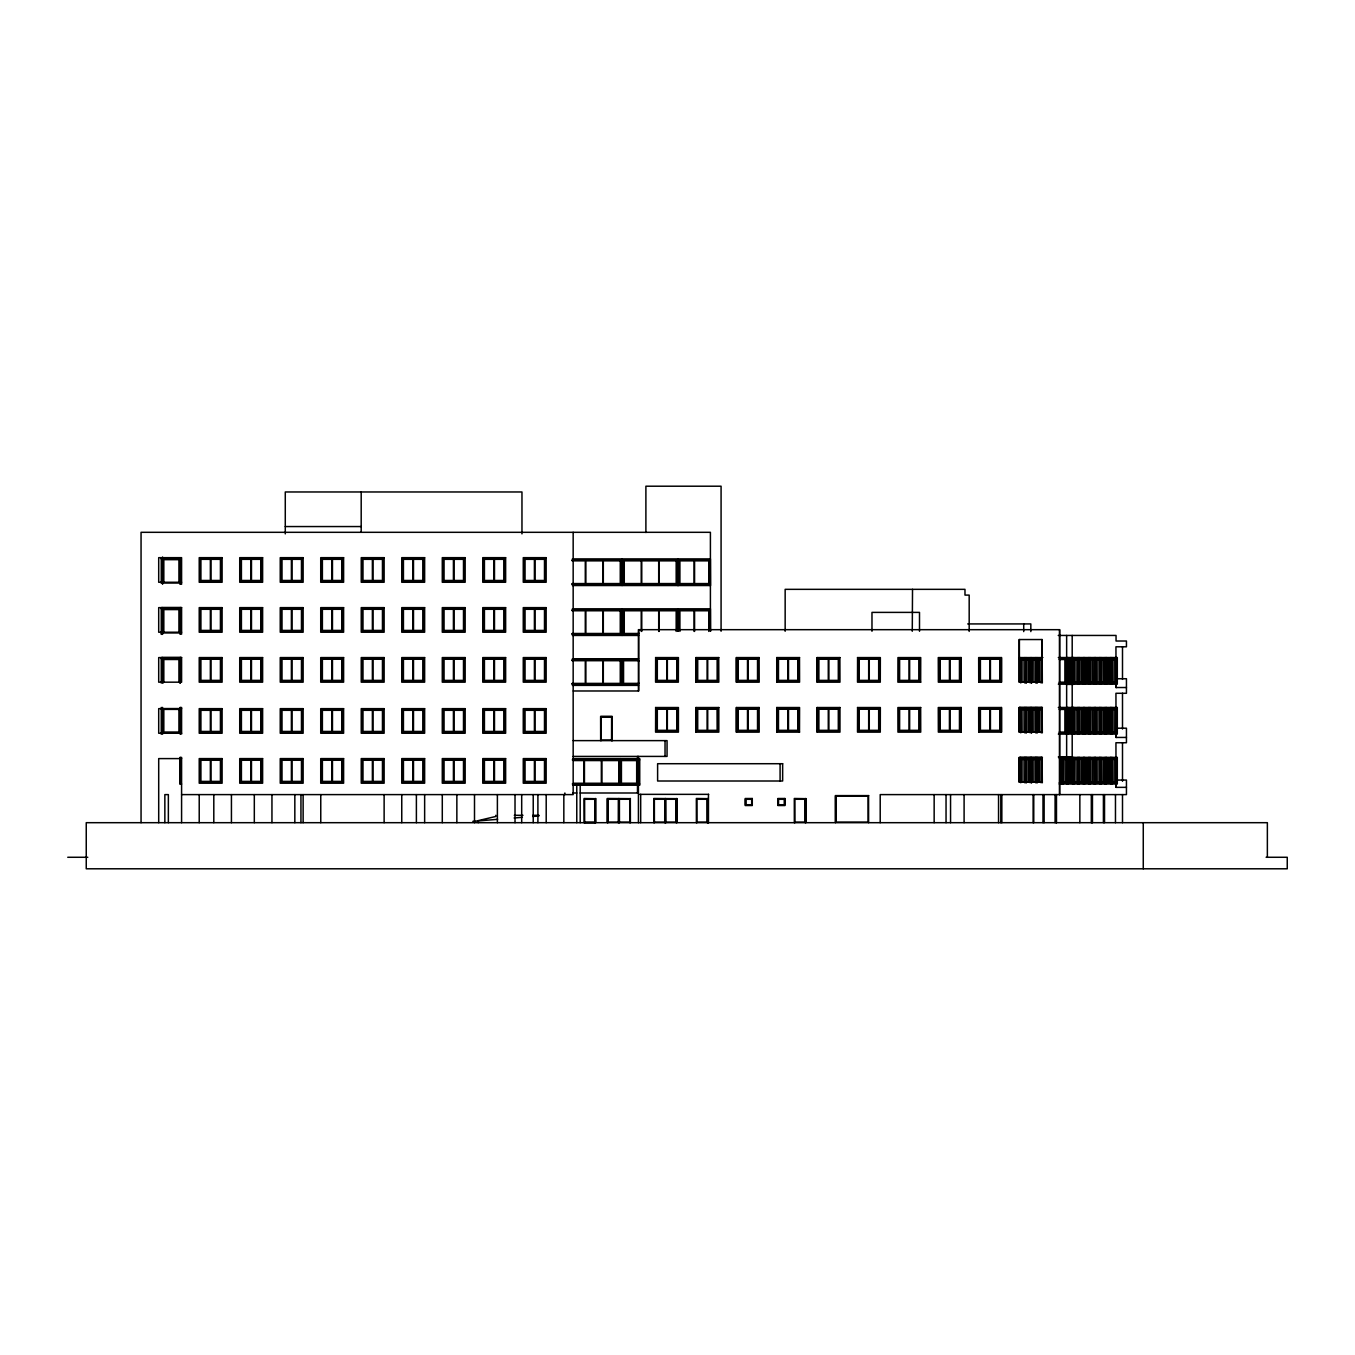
<?xml version="1.0" encoding="UTF-8"?>
<svg xmlns="http://www.w3.org/2000/svg" width="1355" height="1355" viewBox="0 0 1355 1355"><rect width="100%" height="100%" fill="white"/><g stroke="black" fill="none" stroke-linecap="round" stroke-linejoin="round"><path stroke-width="1.5" d="M678.025 631.345L678.025 608.818L678.025 631.345M678.008 585.529L678.025 558.904L678.025 585.529M180.063 783.952L180.198 757.326L180.266 784.003L181.587 784.003M472.827 821.35L497.624 819.335M514.138 817.98L522.403 817.319M532.735 816.472L538.934 815.964M285.278 526.553L361.192 526.553M161.262 558.921L162.566 558.921M572.403 558.904L710.41 558.904L710.528 585.529L572.403 585.529M571.691 560.157L621.03 560.157L621.03 584.276L571.691 584.276M572.115 560.851L585.292 560.851L585.292 583.565L572.115 583.565M181.587 582.26L158.704 582.26L158.704 557.667L181.587 557.667L181.587 584.293M162.566 583.226L161.262 583.226L161.262 557.684M181.587 634.208L181.587 607.582L161.262 607.582L161.262 634.411M181.587 607.633L158.704 607.633L158.704 632.226L181.587 632.226M161.262 608.835L162.566 608.835M572.403 608.818L710.41 608.818L710.511 631.345M571.691 610.055L621.03 610.055L621.03 634.191L571.691 634.191M572.115 610.766L585.292 610.766L585.292 633.479L572.115 633.479M967.707 623.927L1030.833 623.927L1030.833 631.599M161.262 633.141L162.566 633.141M639.34 633.479L624.265 633.479L624.265 610.766L641.22 610.766L641.22 631.413M637.883 634.191L623.503 634.191L623.503 610.055L676.958 610.055L676.958 630.16M572.403 635.444L638.679 635.444M1058.255 635.444L1116.046 635.444L1116.046 641.017L1126.445 641.017L1126.445 646.792L1115.944 646.792L1116.046 687.527L1126.445 687.527M181.587 657.582L158.704 657.582L158.704 682.175L181.587 682.175L181.587 657.497L161.262 657.514L161.262 683.072M1042.825 657.548L1041.165 657.548L1041.063 682.954M1058.323 657.548L1117.299 657.548L1117.299 684.173L1072.195 684.173M655.583 657.582L678.415 657.582L678.347 682.175L655.583 682.175L655.651 657.582M759.122 657.582L759.19 682.175L736.358 682.175L736.358 657.582L759.19 657.582M799.501 657.582L799.569 682.175L776.737 682.175L776.737 657.582L799.569 657.582M857.512 657.582L880.344 657.582L880.276 682.175L857.512 682.175L857.58 657.582M978.666 682.175L1001.497 682.175L1001.497 657.582L978.666 657.582L978.733 682.175M1019.4 657.582L1042.418 657.582M758.123 658.598L737.425 658.598L737.425 681.023L758.123 681.023L758.055 658.598M838.897 658.598L818.183 658.598L818.183 681.023L838.897 681.023L838.897 658.598L838.813 681.023M879.276 658.598L858.579 658.598L858.579 681.023L879.276 681.023L879.276 658.598L879.209 681.023M898.958 658.598L919.655 658.598L919.655 681.023L898.958 681.023L898.958 658.598L899.026 681.023M959.967 658.598L960.051 681.023L939.337 681.023L939.337 658.598L960.051 658.598M161.262 658.767L162.566 658.767M572.403 658.75L638.561 658.75M1019.536 658.818L1042.317 658.818M1059.424 658.801L1065.809 658.801M1066.656 658.801L1117.197 658.784L1117.197 682.92L1072.398 682.92M1019.604 659.529L1024.668 659.529M1025.058 659.529L1030.105 659.529M1030.494 659.529L1035.542 659.529M1040.996 659.529L1035.931 659.529L1035.931 682.243M1066.741 659.512L1072.127 659.512M1074.413 659.495L1077.767 659.495M1083.204 659.495L1079.85 659.495L1079.85 682.209L1083.204 682.209M1094.095 659.495L1090.741 659.495L1090.741 682.209L1094.095 682.209M1094.484 659.495L1099.532 659.495M1099.921 659.495L1104.986 659.495M1110.812 659.495L1115.859 659.495M1059.22 659.529L1064.962 659.529L1064.962 682.175L1059.22 682.175M571.691 659.987L621.03 659.987L621.03 684.106L571.691 684.106M638.137 659.987L622.826 659.987L622.826 684.106L638.137 684.106M572.115 660.698L585.292 660.698L585.292 683.394L572.115 683.394M639.272 660.732L623.554 660.732L623.554 683.377L639.272 683.377M697.029 681.023L717.744 681.023L717.744 658.598L697.029 658.598L697.114 681.023M920.723 682.175L897.891 682.175L897.958 657.582L920.723 657.582L920.655 682.175M1042.13 682.175L1019.146 682.175L1019.146 639.543L1042.13 639.543L1042.317 682.954M1066.741 682.395L1072.127 682.395M1077.767 682.209L1074.413 682.209L1074.363 659.495M1094.484 682.209L1099.532 682.209M1099.921 682.209L1104.986 682.209M1110.812 682.209L1115.859 682.209M1059.424 682.92L1065.809 682.92M1071.5 682.92L1071.365 658.801M1066.656 683.106L1073.516 683.106M1058.323 684.173L1066.639 684.173M1066.504 684.377L1073.617 684.377L1073.617 657.548M572.403 685.376L638.561 685.376M573.284 690.982L638.73 690.982L638.73 629.685M1019.4 707.496L1042.418 707.496M1058.323 707.462L1117.299 707.462L1117.299 734.088L1058.323 734.088M655.583 707.53L678.415 707.53L678.415 732.14L655.583 732.14L655.651 707.53M759.122 707.53L759.19 732.14L736.358 732.14L736.358 707.53L759.19 707.53M799.569 732.14L776.737 732.14L776.737 707.53L799.569 707.53L799.501 732.14M857.512 707.53L880.344 707.53L880.276 732.14L857.512 732.14L857.58 707.53M920.723 707.53L897.891 707.547L897.958 732.14L920.723 732.14L920.655 707.53M978.666 732.123L1001.497 732.123L1001.497 707.53L978.666 707.53L978.733 732.123M181.587 708.648L158.704 708.648L158.704 733.241L181.587 733.241M838.897 708.546L818.183 708.546L818.183 730.972L838.897 730.972L838.897 708.546L838.813 730.972M879.276 708.546L858.579 708.546L858.579 730.972L879.276 730.972L879.276 708.546L879.209 730.972M898.958 708.563L919.655 708.546L919.655 730.972L898.958 730.972L898.958 708.563L899.026 730.972M939.337 708.546L960.051 708.546L960.051 730.972L939.337 730.972L939.337 708.546L939.422 730.972M161.262 708.665L162.566 708.665M1019.536 708.733L1042.317 708.733M1059.424 708.716L1065.809 708.716M1066.656 708.716L1117.197 708.699L1117.197 732.835L1072.398 732.835M1019.604 709.444L1024.668 709.444M1025.058 709.444L1030.105 709.444M1030.494 709.444L1035.542 709.444M1040.996 709.444L1035.931 709.444L1035.931 732.157M1059.22 709.444L1064.962 709.444L1064.962 732.09L1059.22 732.09M1066.741 709.427L1072.127 709.427M1077.767 709.41L1074.413 709.41L1074.363 732.123M1083.204 709.41L1079.85 709.41L1079.85 732.123L1083.204 732.123M1094.095 709.41L1090.741 709.41L1090.69 732.123L1094.095 732.123M1094.484 709.41L1099.532 709.41M1099.921 709.41L1104.986 709.41M1110.812 709.41L1115.859 709.41M600.655 716.609L612.189 716.609L612.189 740.626M697.029 730.972L717.744 730.972L717.659 708.546L697.029 708.546L697.114 730.972M758.123 730.972L737.425 730.972L737.425 708.546L758.123 708.546L758.055 730.972M1042.13 732.14L1019.079 732.14L1019.079 707.53L1042.13 707.53L1042.317 732.852M1066.741 732.31L1072.127 732.31M1074.413 732.123L1077.767 732.123M1094.484 732.123L1099.532 732.123M1099.921 732.123L1104.986 732.123M1110.812 732.123L1115.859 732.123M1059.424 732.835L1065.809 732.835M1071.5 732.835L1071.365 708.716M161.262 732.97L162.566 732.97M1066.656 733.021L1073.516 733.021M1116.266 687.527L1116.266 678.736L1126.445 678.736L1126.445 693.286L1115.944 693.286L1116.046 737.442L1126.445 737.442M601.197 740.05L611.613 740.05M573.216 740.626L667.05 740.626L667.05 756.412L573.165 756.412M1058.306 756.954L1072.195 756.954L1072.195 635.444M1042.418 757.411L1019.4 757.411L1019.333 782.089M1059.237 757.377L1117.299 757.377L1117.299 784.003L1059.237 784.003M181.587 758.597L158.704 758.597L158.704 822.688M573.029 758.597L639.729 758.597L639.729 785.223L573.029 785.239M1059.305 758.614L1117.197 758.614L1117.197 782.75L1059.305 782.75M1019.536 758.648L1042.317 758.648M1019.604 759.359L1024.668 759.359M1025.058 759.359L1030.105 759.359M1030.494 759.359L1035.542 759.359M1040.996 759.359L1035.931 759.359L1035.931 782.072M1059.796 759.325L1061.439 759.325M1066.876 759.325L1063.523 759.325L1063.472 782.038L1066.876 782.038M1072.33 782.038L1068.976 782.038L1068.926 759.325L1072.33 759.325M1077.767 759.325L1074.413 759.325L1074.363 782.038M1083.204 759.325L1079.85 759.325L1079.85 782.038L1083.204 782.038M1094.095 759.325L1090.741 759.325L1090.69 782.038L1094.095 782.038M1094.484 759.325L1099.532 759.325M1099.921 759.325L1104.986 759.325M1110.812 759.325L1115.859 759.325M572.301 759.85L619.54 759.85L619.54 783.969L572.301 783.969M620.912 759.85L637.087 759.85L637.087 783.969L620.912 783.969L620.912 759.85L621.013 783.969M637.528 759.85L639.696 759.85M573.351 760.562L583.92 760.562L583.92 783.258L573.351 783.258M1059.796 782.038L1061.439 782.038M1074.413 782.038L1077.767 782.038M1094.484 782.038L1099.532 782.038M1099.921 782.038L1104.986 782.038M1110.812 782.038L1115.859 782.038M1042.13 782.089L1019.079 782.089L1019.079 757.496L1042.13 757.496L1042.317 782.767M637.528 783.969L639.696 783.969M1116.046 757.377L1116.063 787.357L1126.445 787.357M572.809 792.997L576.773 792.997M580.194 792.997L638.425 792.997L638.425 756.412M708.665 794.352L638.425 794.352L638.425 822.688M181.587 794.606L573.165 794.606L573.165 532.312M835.51 795.605L835.51 822.688L835.476 795.605L868.691 795.605M868.25 796.046L835.916 796.046L835.916 822.112L868.25 822.112M595.624 798.705L584.039 798.502L584.124 822.705L595.624 822.705L595.573 798.502L595.539 822.705M630.397 798.671L607.328 798.485L607.379 822.688L607.43 798.671M629.838 799.264L619.404 799.264L619.438 822.688M665.847 822.112L676.28 822.112L676.28 799.264L665.847 799.264L665.881 822.688M696.927 822.112L707.344 822.112L707.344 799.264L696.927 799.264L696.961 822.688M514.307 815.304L522.962 815.304M532.803 815.304L538.968 815.304M584.615 822.129L595.048 822.129M607.904 822.112L618.337 822.112M619.404 822.112L629.838 822.112M654.363 822.112L664.78 822.112M794.877 822.112L805.293 822.112L805.293 799.264L794.877 799.264L794.911 822.688M67.75 857.275L87.787 857.275M1266.129 857.275L1287.25 857.275L1287.25 868.792L86.246 868.792L86.246 822.688L1267.365 822.688L1267.365 857.275M1116.046 657.548L1116.063 687.527M1116.046 707.462L1116.063 737.442M1143.264 822.688L1143.264 868.792M1122.499 646.792L1122.499 679.38M1122.499 693.286L1122.499 729.024M1122.499 742.743L1122.499 781.259M1122.499 794.606L1122.499 822.688M1116.266 737.442L1116.266 728.194L1126.445 728.194L1126.445 742.743L1115.944 742.743L1116.046 787.357M1116.266 787.357L1116.266 780.057L1126.445 780.057L1126.445 794.606L880.208 794.606L880.208 822.688M1115.47 794.606L1115.47 822.688M1114.217 659.495L1114.166 682.209M1114.166 709.41L1114.217 732.123M1114.217 759.325L1114.166 782.038M1112.455 659.495L1112.506 682.209M1112.455 709.41L1112.506 732.123M1112.455 759.325L1112.506 782.038M1111.862 657.548L1111.862 684.173M1111.862 707.462L1111.862 734.088M1111.862 757.377L1111.862 784.003M1111.761 658.784L1111.761 682.92M1111.761 708.699L1111.761 732.835M1111.761 758.614L1111.761 782.75M1110.744 658.784L1110.744 682.92M1110.744 708.699L1110.744 732.835M1110.744 758.614L1110.744 782.75M1110.609 657.548L1110.609 684.173M1110.609 707.462L1110.609 734.088M1110.609 757.377L1110.609 784.003M1106.544 658.784L1106.544 682.92M1106.544 708.699L1106.544 732.835M1106.544 758.614L1106.544 782.75M1106.408 657.548L1106.408 684.173M1106.408 707.462L1106.408 734.088M1106.408 757.377L1106.408 784.003M1105.155 657.548L1105.155 684.173M1105.155 707.462L1105.155 734.088M1105.155 757.377L1105.155 784.003M1105.053 658.784L1105.053 682.92M1105.053 708.699L1105.053 732.835M1105.053 758.614L1105.053 782.75M1104.528 794.606L1104.528 822.688M1103.41 794.606L1103.41 822.688M1103.275 659.495L1103.326 682.209M1103.275 709.41L1103.326 732.123M1103.326 759.325L1103.275 782.038M1101.632 659.495L1101.581 682.209M1101.581 709.41L1101.632 732.123M1101.581 759.325L1101.632 782.038M1100.971 657.548L1100.971 684.173M1100.971 707.462L1100.971 734.088M1100.971 757.377L1100.971 784.003M1099.718 657.548L1099.718 684.173M1099.718 707.462L1099.718 734.088M1099.718 757.377L1099.718 784.003M1099.616 658.784L1099.616 682.92M1099.616 708.699L1099.616 732.835M1099.616 758.614L1099.616 782.75M1097.889 659.495L1097.838 682.209M1097.889 709.41L1097.838 732.123M1097.889 759.325L1097.838 782.038M1096.178 659.495L1096.127 682.209M1096.127 709.41L1096.178 732.123M1096.127 759.325L1096.178 782.038M1095.534 657.548L1095.534 684.173M1095.534 707.462L1095.534 734.088M1095.534 757.377L1095.534 784.003M1095.433 658.784L1095.433 682.92M1095.433 708.699L1095.433 732.835M1095.433 758.614L1095.433 782.75M1094.417 658.784L1094.417 682.92M1094.417 708.699L1094.417 732.835M1094.417 758.614L1094.417 782.75M1094.281 657.548L1094.281 684.173M1094.281 707.462L1094.281 734.088M1094.281 757.377L1094.281 784.003M1092.401 659.495L1092.452 682.209M1092.401 709.41L1092.452 732.123M1092.452 759.325L1092.401 782.038M1092.452 794.606L1092.452 822.688M1091.927 794.606L1091.927 822.688M1091.317 794.606L1091.317 822.688M1090.216 658.784L1090.216 682.92M1090.216 708.699L1090.216 732.835M1090.216 758.614L1090.216 782.75M1090.081 657.548L1090.081 684.173M1090.081 707.462L1090.081 734.088M1090.081 757.377L1090.081 784.003M1089.047 659.495L1089.047 682.209M1089.047 709.41L1089.047 732.123M1089.047 759.325L1089.047 782.038M1088.827 657.548L1088.827 684.173M1088.827 707.462L1088.827 734.088M1088.827 757.377L1088.827 784.003M1084.779 658.784L1084.779 682.92M1084.779 708.699L1084.779 732.835M1084.779 758.614L1084.779 782.75M1084.644 657.548L1084.644 684.173M1084.644 707.462L1084.644 734.088M1084.644 757.377L1084.644 784.003M1083.39 657.548L1083.39 684.173M1083.39 707.462L1083.39 734.088M1083.39 757.377L1083.39 784.003M1083.289 658.784L1083.289 682.92M1083.289 708.699L1083.289 732.835M1083.289 758.614L1083.289 782.75M1081.51 659.495L1081.561 682.209M1081.561 709.41L1081.51 732.123M1081.561 759.325L1081.51 782.038M1079.85 794.606L1079.85 822.688M1079.207 657.548L1079.207 684.173M1079.207 707.462L1079.207 734.088M1079.207 757.377L1079.207 784.003M1079.105 658.784L1079.105 682.92M1079.105 708.699L1079.105 732.835M1079.105 758.614L1079.105 782.75M1078.089 658.784L1078.089 682.92M1078.089 708.699L1078.089 732.835M1078.089 758.614L1078.089 782.75M1077.953 657.548L1077.953 684.173M1077.953 707.462L1077.953 734.088M1077.953 757.377L1077.953 784.003M1076.073 659.495L1076.124 682.209M1076.124 709.41L1076.073 732.123M1076.073 759.325L1076.124 782.038M1073.753 657.548L1073.753 684.173M1073.753 707.462L1073.753 734.088M1073.753 757.377L1073.753 784.003M1073.617 707.462L1073.617 734.291M1073.651 758.614L1073.651 782.75M1072.635 658.784L1072.635 682.92M1072.635 708.699L1072.635 732.835M1072.635 758.614L1072.635 782.75M1072.499 657.548L1072.33 684.173M1072.33 707.462L1072.499 734.088M1072.499 757.377L1072.499 784.003M1070.365 659.512L1070.365 682.395M1070.365 709.427L1070.365 732.31M1070.314 659.512L1070.314 682.395M1070.314 709.427L1070.314 732.31M1068.976 759.325L1068.976 782.038M1068.485 659.512L1068.553 682.395M1068.553 709.427L1068.485 732.31M1068.451 758.614L1068.451 782.75M1068.316 757.377L1068.316 784.003M1067.825 657.548L1067.825 684.377M1067.825 707.462L1067.825 734.291M1067.266 759.325L1067.266 782.038M1067.062 757.377L1067.062 784.003M1066.961 758.614L1066.961 782.75M1066.639 635.444L1066.639 756.954M1065.674 658.801L1065.674 682.92M1065.674 708.716L1065.674 732.835M1065.182 759.325L1065.233 782.038M1063.014 758.614L1063.014 782.75M1062.879 757.377L1062.879 784.003M1061.626 757.377L1061.626 784.003M1061.507 758.614L1061.507 782.75M1059.712 794.606L1059.712 629.685L638.425 629.685L638.425 690.982M1059.475 629.685L1059.475 794.606M1056.477 794.606L1056.477 822.688M1056.206 794.606L1056.206 822.688M1055.088 794.606L1055.088 822.688M1044.129 794.606L1044.129 822.688M1042.994 794.606L1042.994 822.688M1041.893 639.543L1041.893 682.175M1041.893 707.53L1041.893 732.14M1041.893 757.496L1041.893 782.089M1041.165 707.496L1041.233 732.869M1041.165 757.411L1041.063 782.767M1037.117 658.818L1037.117 682.954M1037.117 708.733L1037.117 732.852M1037.117 758.648L1037.117 782.767M1036.982 657.582L1036.88 682.954M1036.982 707.496L1036.88 732.852M1036.982 757.411L1036.88 782.767M1035.728 657.582L1035.728 682.158M1035.728 707.496L1035.728 732.073M1035.728 757.411L1035.728 781.987M1035.627 658.818L1035.627 682.954M1035.627 708.733L1035.627 732.852M1035.627 758.648L1035.627 782.767M1033.848 659.529L1033.899 682.243M1033.899 709.444L1033.848 732.157M1033.899 759.359L1033.848 782.072M1033.763 794.606L1033.763 822.688M1033.12 794.606L1033.12 822.688M1032.137 659.529L1032.205 682.243M1032.205 709.444L1032.137 732.157M1032.205 759.359L1032.137 782.072M1031.68 658.818L1031.68 682.954M1031.68 708.733L1031.68 732.852M1031.68 758.648L1031.68 782.767M1031.545 657.582L1031.443 682.954M1031.545 707.496L1031.443 732.852M1031.545 757.411L1031.443 782.767M1030.291 657.582L1030.494 682.243M1030.291 707.496L1030.494 732.157M1030.291 757.411L1030.494 782.072M1030.173 658.818L1030.173 682.954M1030.173 708.733L1030.173 732.852M1030.173 758.648L1030.173 782.767M1028.411 659.529L1028.462 682.243M1028.411 709.444L1028.462 732.157M1028.462 759.359L1028.411 782.072M1026.7 659.529L1026.751 682.243M1026.7 709.444L1026.751 732.157M1026.751 759.359L1026.7 782.072M1026.091 657.582L1026.226 682.954M1026.091 707.496L1026.226 732.852M1026.091 757.411L1026.226 782.767M1025.989 658.818L1025.989 682.954M1025.989 708.733L1025.989 732.852M1025.989 758.648L1025.989 782.767M1024.837 657.582L1024.736 682.954M1024.837 707.496L1024.736 732.852M1024.837 757.411L1024.736 782.767M1023.719 623.927L1023.719 631.599M1023.008 659.529L1022.957 682.243M1023.008 709.444L1022.957 732.157M1023.008 759.359L1022.957 782.072M1021.314 659.529L1021.264 682.243M1021.264 709.444L1021.314 732.157M1021.314 759.359L1021.264 782.072M1020.789 658.818L1020.789 682.954M1020.789 708.733L1020.789 732.852M1020.789 758.648L1020.789 782.767M1020.654 657.582L1020.654 682.158M1020.654 707.496L1020.654 732.073M1020.654 757.411L1020.654 781.987M1019.4 639.543L1019.4 682.175M1019.4 707.446L1019.4 732.14M1001.836 794.606L1001.836 822.688M1001.43 657.582L1001.43 682.175M1001.43 707.53L1001.43 732.123M1000.803 794.606L1000.803 822.688M998.55 794.606L998.55 822.688M979.801 658.598L979.801 681.023M979.801 708.546L979.801 730.972M969.181 631.413L969.181 595.099L964.98 595.099L964.98 589.34L785.155 589.34L785.155 631.261M964.099 794.606L964.099 822.688M961.034 657.582L961.034 682.175M961.034 707.53L961.034 732.123M959.967 708.546L959.967 730.972M950.549 794.606L950.549 822.688M946.044 794.606L946.044 822.688M939.422 658.598L939.422 681.023M934.154 794.606L934.154 822.688M919.503 631.261L919.503 612.392L871.976 612.392L871.976 631.261M919.588 658.598L919.588 681.023M919.588 708.546L919.588 730.972M912.525 589.34L912.271 631.261M868.572 795.605L868.606 822.688M868.132 796.046L868.132 822.112M858.647 658.598L858.647 681.023M858.647 708.546L858.647 730.972M818.268 658.598L818.268 681.023M818.268 708.546L818.268 730.972M817.201 657.582L817.201 682.175M817.201 707.53L817.201 732.14M805.818 798.485L805.818 822.688L805.869 798.671L794.301 798.485L794.335 822.688M805.209 799.264L805.243 822.688M798.434 658.598L798.434 681.023M798.434 708.546L798.434 730.972M780.09 763.712L780.09 781.005M776.805 657.582L776.805 682.175M776.805 707.53L776.805 732.14M736.426 657.582L736.426 682.175M736.426 707.53L736.426 732.14M721.08 631.244L721.08 486.208L645.895 486.208L645.895 532.515M710.41 631.244L710.41 532.312L141.056 532.312L141.056 822.688M709.495 630.16L709.495 610.055L679.194 610.055L679.194 630.16M708.784 631.413L708.784 610.766L694.573 610.766L694.573 631.413M708.462 794.352L708.462 822.688M707.92 822.688L707.92 798.671L696.351 798.485L696.385 822.688M707.835 798.485L707.869 822.688M707.259 799.264L707.293 822.688M696.047 657.582L696.047 682.175M696.047 707.53L696.047 732.14M694.116 631.413L694.116 610.766L679.905 610.766L679.905 631.413M676.806 798.485L676.806 822.688L676.856 798.671L653.788 798.485L653.821 822.688M676.179 631.413L676.179 610.766L659.241 610.766L659.241 631.413M676.179 799.264L676.23 822.688M665.305 798.485L665.356 822.688M665.034 740.626L665.034 756.412M664.729 822.688L664.78 799.264L654.363 799.264L654.397 822.688M658.699 631.413L658.699 610.766L641.762 610.766L641.762 631.413M640.678 794.352L640.678 822.688M638.798 758.597L638.798 785.223M637.494 756.412L637.494 792.997M636.986 759.85L636.986 783.969M630.312 798.485L630.397 822.688M629.736 799.264L629.77 822.688M622.114 558.904L622.114 585.529M622.114 608.818L622.114 635.444M622.114 658.75L622.114 685.376M620.505 758.597L620.607 785.239M619.438 759.85L619.438 783.969M618.862 798.485L618.913 822.688M618.287 822.688L618.337 799.264L607.904 799.264L607.938 822.688M612.138 740.626L612.138 716.422L600.621 716.422L600.655 740.626M611.562 740.626L611.613 717.202L601.197 717.202L601.23 740.626M608.005 799.264L608.005 822.112M594.997 822.705L595.048 799.281L584.615 799.281L584.649 822.705M594.964 799.281L594.964 822.129M580.194 785.223L580.194 822.688M576.773 785.223L576.773 822.688M564.866 792.997L564.866 794.606M563.832 794.606L563.832 822.688M546.201 794.606L546.201 822.688M537.901 794.606L537.901 822.688M533.226 794.606L533.226 822.688M521.963 533.887L521.963 491.967L285.278 491.967L285.278 533.887M521.692 794.606L521.692 822.688M515.019 794.606L515.019 822.688M497.387 794.606L497.387 822.688M495.811 815.304L495.811 816.455L478.247 820.622L478.247 822.671M474.504 794.606L474.504 822.688M456.855 794.606L456.855 822.688M442.289 794.606L442.289 822.688M424.64 794.606L424.64 822.688M416.392 794.606L416.392 822.688M401.757 794.606L401.757 822.688M384.126 794.606L384.126 822.688M361.192 491.967L361.192 532.312M320.762 794.606L320.762 822.688M303.13 794.606L303.13 822.688M300.946 794.606L300.946 822.688M294.831 794.606L294.831 822.688M271.949 794.606L271.949 822.688M254.317 794.606L254.317 822.688M231.434 794.606L231.434 822.688M213.802 794.606L213.802 822.688M199.219 794.606L199.219 822.688M181.587 707.412L181.587 734.037M181.587 757.326L181.587 822.688M180.317 557.667L180.317 584.293M180.317 607.582L180.317 634.208M180.317 657.497L180.317 682.869M180.317 707.412L180.317 734.037M180.317 757.326L180.317 784.003M180.266 557.667L180.283 584.31M180.266 607.582L180.283 634.225M180.266 657.497L180.266 682.869M180.283 707.412L180.283 734.037M179.656 682.869L179.656 658.75L163.193 658.75L163.193 682.869M179.029 582.311L179.029 559.666L163.82 559.666L163.82 582.311M179.029 632.226L179.029 609.581L163.82 609.581L163.82 632.226M179.029 682.141L179.029 659.495L163.82 659.495L163.82 682.141M168.359 822.688L168.359 794.606L164.853 794.606L164.853 822.688M162.566 557.041L162.566 584.31M162.566 607.582L162.566 634.411M162.566 657.497L162.566 683.072M162.566 707.412L162.566 734.241M161.262 707.412L161.262 734.241M222.101 557.667L199.219 557.667L199.219 582.26L222.101 582.26L222.101 557.667M262.616 557.667L239.733 557.667L239.733 582.26L262.616 582.26L262.616 557.667M303.13 557.667L280.248 557.667L280.248 582.26L303.13 582.26L303.13 557.667M343.611 557.667L320.729 557.667L320.729 582.26L343.611 582.26L343.611 557.667M384.126 557.667L361.243 557.667L361.243 582.26L384.126 582.26L384.126 557.667M424.64 557.667L401.757 557.667L401.757 582.26L424.64 582.26L424.64 557.667M465.155 557.667L442.289 557.667L442.289 582.26L465.155 582.26L465.155 557.667M505.635 557.667L482.753 557.667L482.753 582.26L505.635 582.26L505.635 557.667M546.15 557.667L523.267 557.667L523.267 582.26L546.15 582.26L546.15 557.667M221.017 558.683L200.286 558.683L200.286 581.109L221.017 581.109L221.017 558.683M261.549 558.683L240.8 558.683L240.8 581.109L261.549 581.109L261.549 558.683M302.063 558.683L281.332 558.683L281.332 581.109L302.063 581.109L302.063 558.683M342.527 558.683L321.796 558.683L321.796 581.109L342.527 581.109L342.527 558.683M383.059 558.683L362.31 558.683L362.31 581.109L383.059 581.109L383.059 558.683M423.573 558.683L402.842 558.683L402.842 581.109L423.573 581.109L423.573 558.683M464.088 558.683L443.356 558.683L443.356 581.109L464.088 581.109L464.088 558.683M504.568 558.683L483.837 558.683L483.837 581.109L504.568 581.109L504.568 558.683M545.083 558.683L524.351 558.683L524.351 581.109L545.083 581.109L545.083 558.683M179.656 558.921L163.193 558.921L163.193 583.04L179.656 583.04L179.656 558.921M210.364 559.327L200.879 559.327L200.879 580.465L210.364 580.465L210.364 559.327M220.425 559.327L210.957 559.327L210.957 580.465L220.425 580.465L220.425 559.327M250.878 559.327L241.41 559.327L241.41 580.465L250.878 580.465L250.878 559.327M260.939 559.327L251.471 559.327L251.471 580.465L260.939 580.465L260.939 559.327M291.393 559.327L281.925 559.327L281.925 580.465L291.393 580.465L291.393 559.327M301.471 559.327L291.986 559.327L291.986 580.465L301.471 580.465L301.471 559.327M331.873 559.327L322.388 559.327L322.388 580.465L331.873 580.465L331.873 559.327M341.934 559.327L332.466 559.327L332.466 580.465L341.934 580.465L341.934 559.327M372.388 559.327L362.92 559.327L362.92 580.465L372.388 580.465L372.388 559.327M382.466 559.327L372.981 559.327L372.981 580.465L382.466 580.465L382.466 559.327M412.902 559.327L403.434 559.327L403.434 580.465L412.902 580.465L412.902 559.327M422.98 559.327L413.495 559.327L413.495 580.465L422.98 580.465L422.98 559.327M453.417 559.327L443.949 559.327L443.949 580.465L453.417 580.465L453.417 559.327M463.495 559.327L454.027 559.327L454.027 580.465L463.495 580.465L463.495 559.327M493.898 559.327L484.429 559.327L484.429 580.465L493.898 580.465L493.898 559.327M503.975 559.327L494.49 559.327L494.49 580.465L503.975 580.465L503.975 559.327M534.412 559.327L524.944 559.327L524.944 580.465L534.412 580.465L534.412 559.327M544.49 559.327L535.005 559.327L535.005 580.465L544.49 580.465L544.49 559.327M676.958 560.157L623.503 560.157L623.503 584.276L676.958 584.276L676.958 560.157M709.495 560.157L679.194 560.157L679.194 584.276L709.495 584.276L709.495 560.157M602.772 560.851L585.834 560.851L585.834 583.565L602.772 583.565L602.772 560.851M620.268 560.851L603.314 560.851L603.314 583.565L620.268 583.565L620.268 560.851M641.22 560.851L624.265 560.851L624.265 583.565L641.22 583.565L641.22 560.851M658.699 560.851L641.762 560.851L641.762 583.565L658.699 583.565L658.699 560.851M676.179 560.851L659.241 560.851L659.241 583.565L676.179 583.565L676.179 560.851M694.116 560.851L679.905 560.851L679.905 583.565L694.116 583.565L694.116 560.851M708.784 560.851L694.573 560.851L694.573 583.565L708.784 583.565L708.784 560.851M222.101 607.633L199.219 607.633L199.219 632.226L222.101 632.226L222.101 607.633M262.616 607.633L239.733 607.633L239.733 632.226L262.616 632.226L262.616 607.633M303.13 607.633L280.248 607.633L280.248 632.226L303.13 632.226L303.13 607.633M343.611 607.633L320.729 607.633L320.729 632.226L343.611 632.226L343.611 607.633M384.126 607.633L361.243 607.633L361.243 632.226L384.126 632.226L384.126 607.633M424.64 607.633L401.757 607.633L401.757 632.226L424.64 632.226L424.64 607.633M465.155 607.633L442.289 607.633L442.289 632.226L465.155 632.226L465.155 607.633M505.635 607.633L482.753 607.633L482.753 632.226L505.635 632.226L505.635 607.633M546.15 607.633L523.267 607.633L523.267 632.226L546.15 632.226L546.15 607.633M221.017 608.649L200.286 608.649L200.286 631.057L221.017 631.057L221.017 608.649M261.549 608.649L240.8 608.649L240.8 631.057L261.549 631.057L261.549 608.649M302.063 608.649L281.332 608.649L281.332 631.057L302.063 631.057L302.063 608.649M342.527 608.649L321.796 608.649L321.796 631.057L342.527 631.057L342.527 608.649M383.059 608.649L362.31 608.649L362.31 631.057L383.059 631.057L383.059 608.649M423.573 608.649L402.842 608.649L402.842 631.057L423.573 631.057L423.573 608.649M464.088 608.649L443.356 608.649L443.356 631.057L464.088 631.057L464.088 608.649M504.568 608.649L483.837 608.649L483.837 631.057L504.568 631.057L504.568 608.649M545.083 608.649L524.351 608.649L524.351 631.057L545.083 631.057L545.083 608.649M179.656 608.835L163.193 608.835L163.193 632.954L179.656 632.954L179.656 608.835M210.364 609.293L200.879 609.293L200.879 630.414L210.364 630.414L210.364 609.293M220.425 609.293L210.957 609.293L210.957 630.414L220.425 630.414L220.425 609.293M250.878 609.293L241.41 609.293L241.41 630.414L250.878 630.414L250.878 609.293M260.939 609.293L251.471 609.293L251.471 630.414L260.939 630.414L260.939 609.293M291.393 609.293L281.925 609.293L281.925 630.414L291.393 630.414L291.393 609.293M301.471 609.293L291.986 609.293L291.986 630.414L301.471 630.414L301.471 609.293M331.873 609.293L322.388 609.293L322.388 630.414L331.873 630.414L331.873 609.293M341.934 609.293L332.466 609.293L332.466 630.414L341.934 630.414L341.934 609.293M372.388 609.293L362.92 609.293L362.92 630.414L372.388 630.414L372.388 609.293M382.466 609.293L372.981 609.293L372.981 630.414L382.466 630.414L382.466 609.293M412.902 609.293L403.434 609.293L403.434 630.414L412.902 630.414L412.902 609.293M422.98 609.293L413.495 609.293L413.495 630.414L422.98 630.414L422.98 609.293M453.417 609.293L443.949 609.293L443.949 630.414L453.417 630.414L453.417 609.293M463.495 609.293L454.027 609.293L454.027 630.414L463.495 630.414L463.495 609.293M493.898 609.293L484.429 609.293L484.429 630.414L493.898 630.414L493.898 609.293M503.975 609.293L494.49 609.293L494.49 630.414L503.975 630.414L503.975 609.293M534.412 609.293L524.944 609.293L524.944 630.414L534.412 630.414L534.412 609.293M544.49 609.293L535.005 609.293L535.005 630.414L544.49 630.414L544.49 609.293M602.772 610.766L585.834 610.766L585.834 633.479L602.772 633.479L602.772 610.766M620.268 610.766L603.314 610.766L603.314 633.479L620.268 633.479L620.268 610.766M222.101 657.582L199.219 657.582L199.219 682.175L222.101 682.175L222.101 657.582M262.616 657.582L239.733 657.582L239.733 682.175L262.616 682.175L262.616 657.582M303.13 657.582L280.248 657.582L280.248 682.175L303.13 682.175L303.13 657.582M343.611 657.582L320.729 657.582L320.729 682.175L343.611 682.175L343.611 657.582M384.126 657.582L361.243 657.582L361.243 682.175L384.126 682.175L384.126 657.582M424.64 657.582L401.757 657.582L401.757 682.175L424.64 682.175L424.64 657.582M465.155 657.582L442.289 657.582L442.289 682.175L465.155 682.175L465.155 657.582M505.635 657.582L482.753 657.582L482.753 682.175L505.635 682.175L505.635 657.582M546.15 657.582L523.267 657.582L523.267 682.175L546.15 682.175L546.15 657.582M718.811 657.582L695.962 657.582L695.962 682.175L718.811 682.175L718.726 657.582M839.965 657.582L817.116 657.582L817.116 682.175L839.965 682.175L839.88 657.582M961.118 657.582L938.27 657.582L938.354 682.175L961.118 682.175L961.118 657.582M221.017 658.598L200.286 658.598L200.286 681.023L221.017 681.023L221.017 658.598M261.549 658.598L240.8 658.598L240.8 681.023L261.549 681.023L261.549 658.598M302.063 658.598L281.332 658.598L281.332 681.023L302.063 681.023L302.063 658.598M342.527 658.598L321.796 658.598L321.796 681.023L342.527 681.023L342.527 658.598M383.059 658.598L362.31 658.598L362.31 681.023L383.059 681.023L383.059 658.598M423.573 658.598L402.842 658.598L402.842 681.023L423.573 681.023L423.573 658.598M464.088 658.598L443.356 658.598L443.356 681.023L464.088 681.023L464.088 658.598M504.568 658.598L483.837 658.598L483.837 681.023L504.568 681.023L504.568 658.598M545.083 658.598L524.351 658.598L524.351 681.023L545.083 681.023L545.083 658.598M677.348 658.598L656.65 658.598L656.65 681.023L677.348 681.023L677.348 658.598M798.502 658.598L777.804 658.598L777.804 681.023L798.502 681.023L798.502 658.598M1000.43 658.598L979.733 658.598L979.733 681.023L1000.43 681.023L1000.43 658.598M210.364 659.241L200.879 659.241L200.879 680.379L210.364 680.379L210.364 659.241M220.425 659.241L210.957 659.241L210.957 680.379L220.425 680.379L220.425 659.241M250.878 659.241L241.41 659.241L241.41 680.379L250.878 680.379L250.878 659.241M260.939 659.241L251.471 659.241L251.471 680.379L260.939 680.379L260.939 659.241M291.393 659.241L281.925 659.241L281.925 680.379L291.393 680.379L291.393 659.241M301.471 659.241L291.986 659.241L291.986 680.379L301.471 680.379L301.471 659.241M331.873 659.241L322.388 659.241L322.388 680.379L331.873 680.379L331.873 659.241M341.934 659.241L332.466 659.241L332.466 680.379L341.934 680.379L341.934 659.241M372.388 659.241L362.92 659.241L362.92 680.379L372.388 680.379L372.388 659.241M382.466 659.241L372.981 659.241L372.981 680.379L382.466 680.379L382.466 659.241M412.902 659.241L403.434 659.241L403.434 680.379L412.902 680.379L412.902 659.241M422.98 659.241L413.495 659.241L413.495 680.379L422.98 680.379L422.98 659.241M453.417 659.241L443.949 659.241L443.949 680.379L453.417 680.379L453.417 659.241M463.495 659.241L454.027 659.241L454.027 680.379L463.495 680.379L463.495 659.241M493.898 659.241L484.429 659.241L484.429 680.379L493.898 680.379L493.898 659.241M503.975 659.241L494.49 659.241L494.49 680.379L503.975 680.379L503.975 659.241M534.412 659.241L524.944 659.241L524.944 680.379L534.412 680.379L534.412 659.241M544.49 659.241L535.005 659.241L535.005 680.379L544.49 680.379L544.49 659.241M666.745 659.241L657.311 659.241L657.311 680.379L666.745 680.379L666.745 659.241M676.755 659.241L667.338 659.241L667.338 680.379L676.755 680.379L676.755 659.241M707.124 659.241L697.706 659.241L697.706 680.379L707.124 680.379L707.124 659.241M717.151 659.241L707.716 659.241L707.716 680.379L717.151 680.379L717.151 659.241M747.503 659.241L738.085 659.241L738.085 680.379L747.503 680.379L747.503 659.241M757.53 659.241L748.096 659.241L748.096 680.379L757.53 680.379L757.53 659.241M787.899 659.241L778.464 659.241L778.464 680.379L787.899 680.379L787.899 659.241M797.909 659.241L788.491 659.241L788.491 680.379L797.909 680.379L797.909 659.241M828.278 659.241L818.86 659.241L818.86 680.379L828.278 680.379L828.278 659.241M838.305 659.241L828.87 659.241L828.87 680.379L838.305 680.379L838.305 659.241M868.674 659.241L859.239 659.241L859.239 680.379L868.674 680.379L868.674 659.241M878.684 659.241L869.266 659.241L869.266 680.379L878.684 680.379L878.684 659.241M909.053 659.241L899.618 659.241L899.618 680.379L909.053 680.379L909.053 659.241M919.063 659.241L909.645 659.241L909.645 680.379L919.063 680.379L919.063 659.241M949.432 659.241L940.014 659.241L940.014 680.379L949.432 680.379L949.432 659.241M959.459 659.241L950.024 659.241L950.024 680.379L959.459 680.379L959.459 659.241M989.827 659.241L980.393 659.241L980.393 680.379L989.827 680.379L989.827 659.241M999.838 659.241L990.42 659.241L990.42 680.379L999.838 680.379L999.838 659.241M1088.658 659.495L1085.304 659.495L1085.304 682.209L1088.658 682.209L1088.658 659.495M1110.423 659.495L1105.375 659.495L1105.375 682.209L1110.423 682.209L1110.423 659.495M602.772 660.698L585.834 660.698L585.834 683.394L602.772 683.394L602.772 660.698M620.268 660.698L603.314 660.698L603.314 683.394L620.268 683.394L620.268 660.698M718.811 707.53L695.962 707.53L695.962 732.14L718.811 732.14L718.811 707.53M839.965 707.53L817.116 707.53L817.116 732.14L839.965 732.14L839.965 707.53M961.118 707.53L938.27 707.53L938.354 732.123L961.118 732.123L961.118 707.53M222.101 708.648L199.219 708.648L199.219 733.241L222.101 733.241L222.101 708.648M262.616 708.648L239.733 708.648L239.733 733.241L262.616 733.241L262.616 708.648M303.13 708.648L280.248 708.648L280.248 733.241L303.13 733.241L303.13 708.648M343.611 708.648L320.729 708.648L320.729 733.241L343.611 733.241L343.611 708.648M384.126 708.648L361.243 708.648L361.243 733.241L384.126 733.241L384.126 708.648M424.64 708.648L401.757 708.648L401.757 733.241L424.64 733.241L424.64 708.648M465.155 708.648L442.289 708.648L442.289 733.241L465.155 733.241L465.155 708.648M505.635 708.648L482.753 708.648L482.753 733.241L505.635 733.241L505.635 708.648M546.15 708.648L523.267 708.648L523.267 733.241L546.15 733.241L546.15 708.648M677.348 708.546L656.65 708.546L656.65 730.972L677.348 730.972L677.348 708.546M798.502 708.546L777.804 708.546L777.872 730.972L798.502 730.972L798.502 708.546M1000.43 708.546L979.733 708.546L979.733 730.972L1000.43 730.972L1000.43 708.546M179.656 708.665L163.193 708.665L163.193 732.784L179.656 732.784L179.656 708.665M666.745 709.19L657.311 709.19L657.311 730.328L666.745 730.328L666.745 709.19M676.755 709.19L667.338 709.19L667.338 730.328L676.755 730.328L676.755 709.19M707.124 709.19L697.706 709.19L697.706 730.328L707.124 730.328L707.124 709.19M717.151 709.19L707.716 709.19L707.716 730.328L717.151 730.328L717.151 709.19M747.503 709.19L738.085 709.19L738.085 730.328L747.503 730.328L747.503 709.19M757.53 709.19L748.096 709.19L748.096 730.328L757.53 730.328L757.53 709.19M787.899 709.19L778.464 709.19L778.464 730.328L787.899 730.328L787.899 709.19M797.909 709.19L788.491 709.19L788.491 730.328L797.909 730.328L797.909 709.19M828.278 709.19L818.86 709.19L818.86 730.328L828.278 730.328L828.278 709.19M838.305 709.19L828.87 709.19L828.87 730.328L838.305 730.328L838.305 709.19M868.674 709.19L859.239 709.19L859.239 730.328L868.674 730.328L868.674 709.19M878.684 709.19L869.266 709.19L869.266 730.328L878.684 730.328L878.684 709.19M989.827 709.19L980.393 709.19L980.393 730.328L989.827 730.328L989.827 709.19M999.838 709.19L990.42 709.19L990.42 730.328L999.838 730.328L999.838 709.19M179.029 709.393L163.82 709.393L163.82 732.039L179.029 732.039L179.029 709.393M909.053 709.207L899.618 709.207L899.618 730.328L909.053 730.328L909.053 709.207M919.063 709.19L909.645 709.207L909.645 730.328L919.063 730.328L919.063 709.19M949.432 709.19L940.014 709.19L940.014 730.328L949.432 730.328L949.432 709.19M959.459 709.19L950.024 709.19L950.024 730.328L959.459 730.328L959.459 709.19M1088.658 709.41L1085.304 709.41L1085.253 732.123L1088.658 732.123L1088.658 709.41M1110.423 709.41L1105.375 709.41L1105.375 732.123L1110.423 732.123L1110.423 709.41M221.017 709.664L200.286 709.664L200.286 732.09L221.017 732.09L221.017 709.664M261.549 709.664L240.8 709.664L240.8 732.09L261.549 732.09L261.549 709.664M302.063 709.664L281.332 709.664L281.332 732.09L302.063 732.09L302.063 709.664M342.527 709.664L321.796 709.664L321.796 732.09L342.527 732.09L342.527 709.664M383.059 709.664L362.31 709.664L362.31 732.09L383.059 732.09L383.059 709.664M423.573 709.664L402.842 709.664L402.842 732.09L423.573 732.09L423.573 709.664M464.088 709.664L443.356 709.664L443.356 732.09L464.088 732.09L464.088 709.664M504.568 709.664L483.837 709.664L483.837 732.09L504.568 732.09L504.568 709.664M545.083 709.664L524.351 709.664L524.351 732.09L545.083 732.09L545.083 709.664M210.364 710.308L200.879 710.308L200.879 731.446L210.364 731.446L210.364 710.308M220.425 710.308L210.957 710.308L210.957 731.446L220.425 731.446L220.425 710.308M250.878 710.308L241.41 710.308L241.41 731.446L250.878 731.446L250.878 710.308M260.939 710.308L251.471 710.308L251.471 731.446L260.939 731.446L260.939 710.308M291.393 710.308L281.925 710.308L281.925 731.446L291.393 731.446L291.393 710.308M301.471 710.308L291.986 710.308L291.986 731.446L301.471 731.446L301.471 710.308M331.873 710.308L322.388 710.308L322.388 731.446L331.873 731.446L331.873 710.308M341.934 710.308L332.466 710.308L332.466 731.446L341.934 731.446L341.934 710.308M372.388 710.308L362.92 710.308L362.92 731.446L372.388 731.446L372.388 710.308M382.466 710.308L372.981 710.308L372.981 731.446L382.466 731.446L382.466 710.308M412.902 710.308L403.434 710.308L403.434 731.446L412.902 731.446L412.902 710.308M422.98 710.308L413.495 710.308L413.495 731.446L422.98 731.446L422.98 710.308M453.417 710.308L443.949 710.308L443.949 731.446L453.417 731.446L453.417 710.308M463.495 710.308L454.027 710.308L454.027 731.446L463.495 731.446L463.495 710.308M493.898 710.308L484.429 710.308L484.429 731.446L493.898 731.446L493.898 710.308M503.975 710.308L494.49 710.308L494.49 731.446L503.975 731.446L503.975 710.308M534.412 710.308L524.944 710.308L524.944 731.446L534.412 731.446L534.412 710.308M544.49 710.308L535.005 710.308L535.005 731.446L544.49 731.446L544.49 710.308M222.101 758.597L199.219 758.597L199.219 783.207L222.101 783.207L222.101 758.597M262.616 758.597L239.733 758.597L239.733 783.207L262.616 783.207L262.616 758.597M303.13 758.597L280.248 758.597L280.248 783.207L303.13 783.207L303.13 758.597M343.611 758.597L320.729 758.597L320.729 783.207L343.611 783.207L343.611 758.597M384.126 758.597L361.243 758.597L361.243 783.207L384.126 783.207L384.126 758.597M424.64 758.597L401.757 758.597L401.757 783.207L424.64 783.207L424.64 758.597M465.155 758.597L442.289 758.597L442.289 783.207L465.155 783.207L465.155 758.597M505.635 758.597L482.753 758.597L482.753 783.207L505.635 783.207L505.635 758.597M546.15 758.597L523.267 758.597L523.267 783.207L546.15 783.207L546.15 758.597M1088.658 759.325L1085.304 759.325L1085.253 782.038L1088.658 782.038L1088.658 759.325M1110.423 759.325L1105.375 759.325L1105.375 782.038L1110.423 782.038L1110.423 759.325M221.017 759.613L200.286 759.613L200.286 782.038L221.017 782.038L221.017 759.613M261.549 759.613L240.8 759.613L240.8 782.038L261.549 782.038L261.549 759.613M302.063 759.613L281.332 759.613L281.332 782.038L302.063 782.038L302.063 759.613M342.527 759.613L321.796 759.613L321.796 782.038L342.527 782.038L342.527 759.613M383.059 759.613L362.31 759.613L362.31 782.038L383.059 782.038L383.059 759.613M423.573 759.613L402.842 759.613L402.842 782.038L423.573 782.038L423.573 759.613M464.088 759.613L443.356 759.613L443.356 782.038L464.088 782.038L464.088 759.613M504.568 759.613L483.837 759.613L483.837 782.038L504.568 782.038L504.568 759.613M545.083 759.613L524.351 759.613L524.351 782.038L545.083 782.038L545.083 759.613M210.364 760.257L200.879 760.257L200.879 781.395L210.364 781.395L210.364 760.257M220.425 760.257L210.957 760.257L210.957 781.395L220.425 781.395L220.425 760.257M250.878 760.257L241.41 760.257L241.41 781.395L250.878 781.395L250.878 760.257M260.939 760.257L251.471 760.257L251.471 781.395L260.939 781.395L260.939 760.257M291.393 760.257L281.925 760.257L281.925 781.395L291.393 781.395L291.393 760.257M301.471 760.257L291.986 760.257L291.986 781.395L301.471 781.395L301.471 760.257M331.873 760.257L322.388 760.257L322.388 781.395L331.873 781.395L331.873 760.257M341.934 760.257L332.466 760.257L332.466 781.395L341.934 781.395L341.934 760.257M372.388 760.257L362.92 760.257L362.92 781.395L372.388 781.395L372.388 760.257M382.466 760.257L372.981 760.257L372.981 781.395L382.466 781.395L382.466 760.257M412.902 760.257L403.434 760.257L403.434 781.395L412.902 781.395L412.902 760.257M422.98 760.257L413.495 760.257L413.495 781.395L422.98 781.395L422.98 760.257M453.417 760.257L443.949 760.257L443.949 781.395L453.417 781.395L453.417 760.257M463.495 760.257L454.027 760.257L454.027 781.395L463.495 781.395L463.495 760.257M493.898 760.257L484.429 760.257L484.429 781.395L493.898 781.395L493.898 760.257M503.975 760.257L494.49 760.257L494.49 781.395L503.975 781.395L503.975 760.257M534.412 760.257L524.944 760.257L524.944 781.395L534.412 781.395L534.412 760.257M544.49 760.257L535.005 760.257L535.005 781.395L544.49 781.395L544.49 760.257M601.349 760.562L584.445 760.562L584.445 783.258L601.349 783.258L601.349 760.562M618.778 760.562L601.874 760.562L601.874 783.258L618.778 783.258L618.778 760.562M636.681 760.578L621.42 760.578L621.42 783.224L636.681 783.224L636.681 760.578M782.648 763.712L657.615 763.712L657.615 781.005L782.648 781.005L782.648 763.712M752.279 798.502L745.216 798.502L745.216 805.531L752.279 805.531L752.279 798.502M784.952 798.502L777.889 798.502L777.939 805.531L784.952 805.531L784.952 798.502M751.974 798.993L745.521 798.993L745.521 805.022L751.974 805.022L751.94 798.993M784.647 798.993L778.193 798.993L778.193 805.022L784.647 805.022L784.647 798.993M751.686 799.298L745.86 799.298L745.86 804.735L751.686 804.735L751.686 799.298M784.359 799.298L778.532 799.298L778.532 804.735L784.359 804.735L784.359 799.298M1108.78 682.209L1108.78 659.495L1108.729 682.209M1108.78 732.123L1108.78 709.41L1108.729 732.123M1108.78 782.038L1108.78 759.325L1108.729 782.038M1107.069 682.209L1107.069 659.495L1107.018 682.209M1107.069 732.123L1107.069 709.41L1107.018 732.123M1107.069 782.038L1107.069 759.325L1107.018 782.038M1086.998 682.209L1086.998 659.495L1086.947 682.209M1086.998 732.123L1086.998 709.41L1086.947 732.123M1086.998 782.038L1086.998 759.325L1086.947 782.038M1070.67 782.038L1070.67 759.325L1070.619 782.038M1039.336 682.243L1039.336 659.529L1039.285 682.243M1039.336 732.157L1039.336 709.444L1039.285 732.157M1039.336 782.072L1039.336 759.359L1039.285 782.072M1037.642 682.243L1037.642 659.529L1037.591 682.243M1037.642 732.157L1037.642 709.444L1037.591 732.157M1037.642 782.072L1037.642 759.359L1037.591 782.072"/></g></svg>
